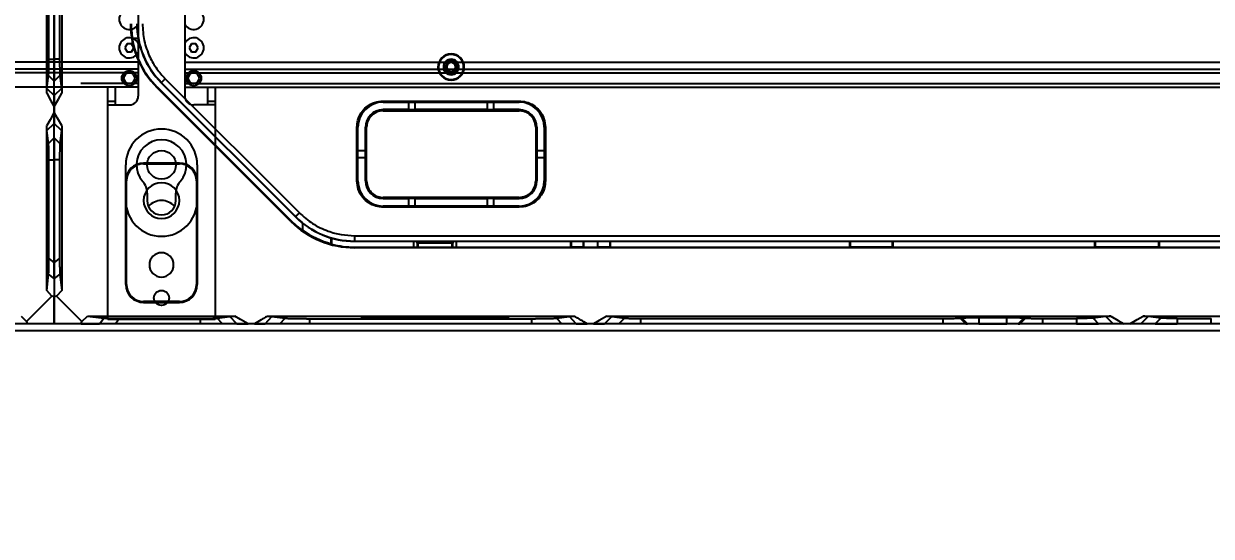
# Model space of a CAD drawing. Header units: millimetres. Extents: x 9226 to 36041, y 16031 to 21779.
# Drawn here: x 32276.7 to 32608.8, y 18032 to 18175.5 of the extents above; entities that cross this region are included whole.
import ezdxf
from ezdxf import colors
from ezdxf.entities.mleader import LeaderData, LeaderLine
from ezdxf.math import Vec2, Vec3

# ---------------------------------------------------------------- set-up
doc = ezdxf.new("R2010")
doc.units = ezdxf.units.MM
doc.layers.add('02___PRT_ALL_AXES', color=7, linetype='Continuous')
doc.styles.add('OSMS', font='verdana.ttf')

# ---------------------------------------------------------------- blocks, each defined once
blk = doc.blocks.new('G$CBB86864E')
at = {"color": 114, "linetype": 'Continuous', "true_color": 0x139b48}
for p, q in [((50.5, 97.5), (50.5, 62.5)), ((63.5, 97.5), (63.5, 62.5)), ((47.35, 77.12), (46.71, 76)), ((48.64, 77.12), (47.35, 77.12)), ((49.29, 76), (48.64, 77.12)), ((65.36, 77.12), (64.71, 76)), ((66.64, 77.12), (65.36, 77.12)), ((67.29, 76), (66.64, 77.12)), ((46.71, 76), (47.35, 74.88)), ((47.35, 74.88), (48.64, 74.88)), ((48.64, 74.88), (49.29, 76)), ((64.71, 76), (65.36, 74.88)), ((65.36, 74.88), (66.64, 74.88)), ((66.64, 74.88), (67.29, 76)), ((50.5, 72), (0, 72)), ((50.5, 70), (0.5, 70)), ((63.5, 72), (590.5, 72)), ((63.5, 70), (590.5, 70)), ((50.5, 69), (49.47, 69)), ((63.5, 69), (64.53, 69)), ((50.5, 65), (0.5, 65)), ((42, 0), (42, 65)), ((44, 65), (44, 60)), ((50.5, 66), (49.47, 66)), ((63.5, 66), (64.53, 66)), ((63.5, 65), (590.5, 65)), ((70, 60), (70, 65)), ((72, 65), (72, 0)), ((44, 61), (42, 61)), ((42, 60), (48, 60)), ((72, 60), (66, 60)), ((72, 61), (70, 61)), ((72, 0), (42, 0))]:
    blk.add_line(p, q, dxfattribs=at)
for centre, radius in [((48, 67.5), 2), ((48, 67.5), 1.5), ((66, 67.5), 2), ((66, 67.5), 1.5)]:
    blk.add_circle(centre, radius, dxfattribs=at)
for centre, radius, start, end in [((48, 62.5), 2.5, 270, 0), ((66, 62.5), 2.5, 180, 270), ((57, 28.25), 5, 43.1308, 136.8692)]:
    blk.add_arc(centre, radius, start, end, dxfattribs=at)
at = {"layer": '02___PRT_ALL_AXES', "color": 114, "linetype": 'Continuous', "true_color": 0x139b48}
for p, q in [((46.53, 69), (7.47, 69)), ((67.47, 69), (586.53, 69)), ((46.53, 66), (34.47, 66)), ((67.47, 66), (586.53, 66)), ((47, 33.25), (47, 43.25)), ((67, 43.25), (67, 33.25)), ((53, 35.31), (53, 33.25)), ((61, 33.25), (61, 35.31))]:
    blk.add_line(p, q, dxfattribs=at)
for centre, radius in [((48, 67.5), 2.1), ((66, 67.5), 2.1), ((57, 43.25), 4), ((57, 6), 2.1)]:
    blk.add_circle(centre, radius, dxfattribs=at)
for centre, radius, start, end in [((48, 84), 2.84, 28.0842, 331.9158), ((66, 84), 2.84, 208.0842, 151.9158), ((48, 76), 2.84, 28.0842, 331.9158), ((66, 76), 2.84, 208.0842, 151.9158), ((57, 43.25), 10, 0, 180), ((57, 43.25), 7, 318.5904, 221.4096), ((48, 35.31), 5, 0, 41.4096), ((66, 35.31), 5, 138.5904, 180), ((57, 33.25), 10, 180, 0), ((57, 33.25), 4, 180, 0)]:
    blk.add_arc(centre, radius, start, end, dxfattribs=at)
blk = doc.blocks.new('*U254')
blk.add_blockref('G$CBB86864E', (-306, -341.75))
blk = doc.blocks.new('*U248')
blk.add_blockref('*U254', (2400, 0))
blk = doc.blocks.new('G$C9B8E3940')
at = {"color": 7, "linetype": 'Continuous', "lineweight": 25}
for p, q in [((2.12, 317.64), (2.12, 109.2)), ((597.89, 109.2), (597.89, 317.64)), ((0, 118.74), (0, 242.65)), ((598.5, 118.74), (598.5, 242.5)), ((600, 242.5), (600, 118.74)), ((1.5, 241.44), (1.5, 118.74)), ((23.46, 124.53), (21.8, 124.53)), ((21.87, 124.62), (23.45, 124.62)), ((111, 120.05), (111, 120.23)), ((1.5, 118.74), (0, 118.74)), ((111, 118.55), (111, 118.72)), ((111, 117.8), (111, 118.07)), ((598.5, 118.74), (600, 118.74)), ((1.6, 114.15), (0, 112.6)), ((1.6, 114.15), (2.06, 110.57)), ((31.06, 113.23), (68.56, 75.73)), ((111, 115.3), (111, 115.02)), ((111, 114.55), (111, 114.37)), ((111, 113.05), (111, 112.86)), ((597.94, 110.57), (598.4, 114.15)), ((598.4, 114.15), (600, 112.6)), ((0, 108.56), (0, 112.6)), ((2.06, 110.57), (0, 108.56)), ((28.79, 110.96), (28.68, 110.85)), ((66.18, 73.35), (28.68, 110.85)), ((28.79, 110.96), (66.29, 73.46)), ((29.95, 112.12), (30, 112.17)), ((29.95, 112.12), (67.45, 74.62)), ((30, 112.17), (67.5, 74.67)), ((597.94, 110.57), (600, 108.56)), ((600, 108.56), (600, 112.6)), ((92, 107.03), (130, 107.03)), ((92, 107.03), (92, 106.73)), ((92, 106.73), (130, 106.73)), ((92, 106.73), (92, 106.72)), ((92, 106.72), (99.09, 106.72)), ((99.09, 106.72), (100.91, 106.72)), ((99.09, 106.72), (99.09, 104.62)), ((100.91, 106.72), (121.09, 106.72)), ((100.91, 104.62), (100.91, 106.72)), ((121.09, 106.72), (122.91, 106.72)), ((121.09, 106.72), (121.09, 104.62)), ((122.91, 106.72), (130, 106.72)), ((122.91, 104.62), (122.91, 106.72)), ((130, 107.03), (130, 106.73)), ((130, 106.72), (130, 106.73)), ((0, 103.88), (0, 105.46)), ((92, 104.61), (92, 104.62)), ((99.09, 104.62), (92, 104.62)), ((92, 104.31), (92, 104.61)), ((92, 104.61), (130, 104.61)), ((92, 104.31), (130, 104.31)), ((99.09, 104.62), (100.91, 104.62)), ((121.09, 104.62), (100.91, 104.62)), ((121.09, 104.62), (122.91, 104.62)), ((130, 104.62), (122.91, 104.62)), ((130, 104.62), (130, 104.61)), ((130, 104.61), (130, 104.31)), ((600, 105.46), (600, 103.88)), ((2.06, 98.77), (0, 100.78)), ((0, 96.74), (0, 100.78)), ((2.12, 100.14), (2.12, 53.97)), ((84.64, 84.67), (84.64, 99.67)), ((84.64, 99.67), (84.94, 99.67)), ((84.94, 84.67), (84.94, 99.67)), ((84.95, 99.67), (84.94, 99.67)), ((84.95, 93.08), (84.95, 99.67)), ((87.05, 99.67), (87.05, 93.08)), ((87.05, 99.67), (87.06, 99.67)), ((87.06, 99.67), (87.36, 99.67)), ((87.06, 84.67), (87.06, 99.67)), ((87.36, 84.67), (87.36, 99.67)), ((134.64, 99.67), (134.94, 99.67)), ((134.64, 99.67), (134.64, 84.67)), ((134.94, 99.67), (134.94, 84.67)), ((134.94, 99.67), (134.95, 99.67)), ((134.95, 93.08), (134.95, 99.67)), ((137.06, 99.67), (137.05, 99.67)), ((137.05, 99.67), (137.05, 93.08)), ((137.36, 99.67), (137.06, 99.67)), ((137.06, 99.67), (137.06, 84.67)), ((137.36, 99.67), (137.36, 84.67)), ((597.89, 53.97), (597.89, 100.14)), ((597.94, 98.77), (600, 100.78)), ((600, 96.74), (600, 100.78)), ((1.6, 95.19), (0, 96.74)), ((2.06, 98.77), (1.6, 95.19)), ((598.4, 95.19), (597.94, 98.77)), ((598.4, 95.19), (600, 96.74)), ((84.95, 91.26), (84.95, 93.08)), ((87.05, 93.08), (84.95, 93.08)), ((87.05, 91.26), (87.05, 93.08)), ((134.95, 93.08), (134.95, 91.26)), ((137.05, 93.08), (134.95, 93.08)), ((137.05, 93.08), (137.05, 91.26)), ((1.5, 90.61), (0, 90.61)), ((0, 61.77), (0, 90.61)), ((1.5, 90.61), (1.5, 62.93)), ((35, 89.67), (25, 89.67)), ((25, 89.63), (25, 89.67)), ((35, 89.63), (35, 89.67)), ((84.95, 84.67), (84.95, 91.26)), ((84.95, 91.26), (87.05, 91.26)), ((87.05, 91.26), (87.05, 84.67)), ((134.95, 84.67), (134.95, 91.26)), ((134.95, 91.26), (137.05, 91.26)), ((137.05, 91.26), (137.05, 84.67)), ((598.5, 62.93), (598.5, 90.61)), ((598.5, 90.61), (600, 90.61)), ((600, 90.61), (600, 61.77)), ((25, 89.63), (35, 89.63)), ((25, 89.45), (25, 89.63)), ((25, 89.45), (35, 89.45)), ((35, 89.45), (35, 89.63)), ((20, 84.67), (20, 55.67)), ((20.04, 84.67), (20, 84.67)), ((20.04, 55.67), (20.04, 84.67)), ((20.04, 84.67), (20.22, 84.67)), ((20.22, 55.67), (20.22, 84.67)), ((39.78, 84.67), (39.96, 84.67)), ((39.78, 84.67), (39.78, 55.67)), ((39.96, 84.67), (39.96, 55.67)), ((39.96, 84.67), (40, 84.67)), ((40, 55.67), (40, 84.67)), ((84.64, 84.67), (84.94, 84.67)), ((84.94, 84.67), (84.95, 84.67)), ((87.06, 84.67), (87.05, 84.67)), ((87.36, 84.67), (87.06, 84.67)), ((134.94, 84.67), (134.64, 84.67)), ((134.95, 84.67), (134.94, 84.67)), ((137.05, 84.67), (137.06, 84.67)), ((137.06, 84.67), (137.36, 84.67)), ((130, 80.03), (92, 80.03)), ((92, 79.73), (92, 80.03)), ((130, 79.73), (92, 79.73)), ((92, 79.72), (92, 79.73)), ((92, 79.72), (99.09, 79.72)), ((100.91, 79.72), (99.09, 79.72)), ((99.09, 79.72), (99.09, 77.62)), ((100.91, 79.72), (121.09, 79.72)), ((100.91, 77.62), (100.91, 79.72)), ((122.91, 79.72), (121.09, 79.72)), ((121.09, 79.72), (121.09, 77.62)), ((122.91, 79.72), (130, 79.72)), ((122.91, 77.62), (122.91, 79.72)), ((130, 80.03), (130, 79.73)), ((130, 79.73), (130, 79.72)), ((92, 77.62), (92, 77.61)), ((99.09, 77.62), (92, 77.62)), ((130, 77.61), (92, 77.61)), ((92, 77.31), (92, 77.61)), ((130, 77.31), (92, 77.31)), ((100.91, 77.62), (99.09, 77.62)), ((121.09, 77.62), (100.91, 77.62)), ((122.91, 77.62), (121.09, 77.62)), ((130, 77.62), (122.91, 77.62)), ((130, 77.61), (130, 77.62)), ((130, 77.31), (130, 77.61)), ((66.29, 73.46), (66.18, 73.35)), ((67.5, 74.67), (67.45, 74.62)), ((69.48, 70.76), (69.48, 72.81)), ((69.57, 70.8), (69.57, 72.74)), ((77.43, 67.09), (77.43, 68.7)), ((77.52, 68.68), (77.52, 66.97)), ((84, 69.34), (84, 67.84)), ((84, 69.34), (516, 69.34)), ((84, 67.84), (516, 67.84)), ((84, 67.84), (84, 67.76)), ((84, 67.76), (101.5, 67.76)), ((100.55, 66.12), (100.55, 67.76)), ((101.51, 67.77), (101.5, 67.76)), ((101.5, 67.76), (101.5, 66.1)), ((101.7, 67.28), (101.5, 67.28)), ((111.3, 67.28), (101.7, 67.28)), ((101.72, 67.78), (111.28, 67.78)), ((111.5, 67.28), (111.3, 67.28)), ((111.5, 67.76), (111.49, 67.77)), ((111.5, 67.76), (488.5, 67.76)), ((111.5, 66.1), (111.5, 67.76)), ((112.45, 67.76), (112.45, 66.12)), ((144.48, 66.12), (144.48, 67.76)), ((144.57, 67.76), (144.57, 66.21)), ((147.93, 67.76), (147.93, 66.21)), ((148.02, 67.76), (148.02, 66.12)), ((151.98, 66.12), (151.98, 67.76)), ((152.07, 66.21), (152.07, 67.76)), ((155.43, 66.21), (155.43, 67.76)), ((155.52, 67.76), (155.52, 66.12)), ((222.48, 66.12), (222.48, 67.76)), ((222.57, 67.76), (222.57, 66.21)), ((234.43, 66.21), (234.43, 67.76)), ((234.52, 67.76), (234.52, 66.12)), ((290.98, 66.12), (290.98, 67.76)), ((291.07, 67.76), (291.07, 66.21)), ((308.93, 66.21), (308.93, 67.76)), ((309.02, 67.76), (309.02, 66.12)), ((84, 66.12), (84, 65.97)), ((84, 66.12), (100.55, 66.12)), ((516, 65.97), (84, 65.97)), ((100.55, 66.12), (100.56, 66.1)), ((100.56, 66.1), (112.44, 66.1)), ((112.44, 66.1), (112.45, 66.12)), ((112.45, 66.12), (144.48, 66.12)), ((144.57, 66.21), (144.48, 66.12)), ((144.57, 66.21), (147.93, 66.21)), ((148.02, 66.12), (147.93, 66.21)), ((148.02, 66.12), (151.98, 66.12)), ((151.98, 66.12), (152.07, 66.21)), ((152.07, 66.21), (155.43, 66.21)), ((155.52, 66.12), (155.43, 66.21)), ((155.52, 66.12), (222.48, 66.12)), ((222.57, 66.21), (222.48, 66.12)), ((222.57, 66.21), (234.43, 66.21)), ((234.52, 66.12), (234.43, 66.21)), ((234.52, 66.12), (290.98, 66.12)), ((291.07, 66.21), (290.98, 66.12)), ((291.07, 66.21), (308.93, 66.21)), ((309.02, 66.12), (308.93, 66.21)), ((309.02, 66.12), (365.48, 66.12)), ((0, 61.77), (1.5, 62.93)), ((598.5, 62.93), (600, 61.77)), ((1.59, 58.55), (0, 57.32)), ((0, 57.32), (0, 52.21)), ((1.59, 58.55), (2.12, 53.97)), ((597.89, 53.97), (598.41, 58.55)), ((600, 57.32), (598.41, 58.55)), ((600, 57.32), (600, 52.21)), ((2.12, 53.97), (0.63, 52.43)), ((20.04, 55.67), (20, 55.67)), ((20.04, 55.67), (20.22, 55.67)), ((39.78, 55.67), (39.96, 55.67)), ((39.96, 55.67), (40, 55.67)), ((599.37, 52.43), (597.89, 53.97)), ((0.63, 52.43), (0, 52.21)), ((0, 44.67), (0, 52.21)), ((0.63, 52.43), (7.76, 45.3)), ((35, 50.89), (25, 50.89)), ((25, 50.71), (25, 50.89)), ((35, 50.71), (25, 50.71)), ((25, 50.71), (25, 50.67)), ((25, 50.67), (35, 50.67)), ((35, 50.71), (35, 50.89)), ((35, 50.71), (35, 50.67)), ((592.24, 45.3), (599.37, 52.43)), ((600, 52.21), (599.37, 52.43)), ((600, 52.21), (600, 44.67)), ((7.76, 45.3), (9.3, 46.79)), ((9.3, 46.79), (50.47, 46.79)), ((9.3, 46.79), (13.88, 46.26)), ((45.52, 46.27), (49.1, 46.73)), ((51.11, 44.67), (49.1, 46.73)), ((59, 44.67), (60.9, 46.73)), ((59.53, 46.79), (145.47, 46.79)), ((60.9, 46.73), (64.55, 46.26)), ((88.5, 46.54), (124.5, 46.54)), ((140.45, 46.26), (144.1, 46.73)), ((146.01, 44.67), (144.1, 46.73)), ((153.89, 44.67), (155.9, 46.73)), ((154.53, 46.79), (295.47, 46.79)), ((155.9, 46.73), (159.48, 46.27)), ((294.1, 46.73), (290.52, 46.27)), ((294.1, 46.73), (296.11, 44.67)), ((305.9, 46.73), (303.89, 44.67)), ((304.53, 46.79), (445.47, 46.79)), ((309.48, 46.27), (305.9, 46.73)), ((590.71, 46.79), (592.24, 45.3)), ((7.54, 44.67), (0, 44.67)), ((7.54, 44.67), (7.76, 45.3)), ((7.54, 44.67), (12.65, 44.67)), ((12.65, 44.67), (13.88, 46.26)), ((18.26, 46.17), (17.1, 44.67)), ((40.93, 44.67), (17.1, 44.67)), ((18.26, 46.17), (40.93, 46.17)), ((40.93, 44.67), (40.93, 46.17)), ((47.07, 44.67), (45.52, 46.27)), ((51.11, 44.67), (47.07, 44.67)), ((55.98, 44.67), (54.21, 44.67)), ((63.08, 44.67), (59, 44.67)), ((63.08, 44.67), (64.55, 46.26)), ((71.41, 46.11), (133.59, 46.11)), ((71.41, 46.11), (71.41, 44.67)), ((133.59, 44.67), (71.41, 44.67)), ((86.01, 46.18), (86.01, 46.47)), ((124.5, 46.12), (88.5, 46.12)), ((126.99, 46.47), (126.99, 46.18)), ((133.59, 44.67), (133.59, 46.11)), ((140.45, 46.26), (141.92, 44.67)), ((146.01, 44.67), (141.92, 44.67)), ((150.79, 44.67), (149.02, 44.67)), ((157.93, 44.67), (153.89, 44.67)), ((157.93, 44.67), (159.48, 46.27)), ((164.07, 46.17), (248.58, 46.17)), ((164.07, 44.67), (164.07, 46.17)), ((248.58, 44.67), (164.07, 44.67)), ((248.58, 44.67), (248.58, 46.17)), ((253.37, 46.28), (253.77, 46.33)), ((253.37, 46.28), (254.94, 44.67)), ((255.4, 44.67), (253.77, 46.33)), ((254.94, 44.67), (255.4, 44.67)), ((258.57, 46.44), (266.43, 46.44)), ((258.57, 46.44), (258.57, 44.67)), ((258.57, 44.67), (266.43, 44.67)), ((266.43, 44.67), (266.43, 46.44)), ((271.23, 46.33), (269.6, 44.67)), ((269.6, 44.67), (270.06, 44.67)), ((270.06, 44.67), (271.63, 46.28)), ((271.23, 46.33), (271.63, 46.28)), ((276.42, 46.17), (285.93, 46.17)), ((276.42, 46.17), (276.42, 44.67)), ((285.93, 44.67), (276.42, 44.67)), ((285.93, 46.17), (285.93, 44.67)), ((290.52, 46.27), (292.07, 44.67)), ((296.11, 44.67), (292.07, 44.67)), ((300.79, 44.67), (299.21, 44.67)), ((307.93, 44.67), (303.89, 44.67)), ((309.48, 46.27), (307.93, 44.67)), ((314.07, 46.17), (323.58, 46.17)), ((314.07, 46.17), (314.07, 44.67)), ((323.58, 44.67), (314.07, 44.67)), ((323.58, 44.67), (323.58, 46.17)), ((592.46, 44.67), (587.35, 44.67)), ((592.24, 45.3), (592.46, 44.67)), ((600, 44.67), (592.46, 44.67))]:
    blk.add_line(p, q, dxfattribs=at)
at = {"color": 8, "linetype": 'Continuous', "lineweight": 25}
for p, q in [((101.5, 67.28), (101.5, 66.1)), ((101.7, 67.28), (101.7, 66.1)), ((111.3, 66.1), (111.3, 67.28)), ((111.5, 66.1), (111.5, 67.28)), ((88.5, 46.54), (88.5, 46.12)), ((124.5, 46.12), (124.5, 46.54))]:
    blk.add_line(p, q, dxfattribs=at)
at = {"color": 7, "linetype": 'Continuous', "lineweight": 25, "flags": 128}
for points in [[(21.87, 124.62), (21.83, 124.57), (21.8, 124.53)], [(30, 112.17), (30.03, 112.19), (30.09, 112.26), (30.19, 112.36), (30.32, 112.49), (30.48, 112.65), (30.66, 112.83), (30.86, 113.03), (31.06, 113.23)], [(0, 105.46), (1.19, 107.55), (2.12, 109.2)], [(597.89, 109.2), (599.07, 107.11), (600, 105.46)], [(2.12, 100.14), (0.93, 102.24), (0, 103.88)], [(600, 103.88), (598.82, 101.79), (597.89, 100.14)], [(68.56, 75.73), (68.36, 75.53), (68.16, 75.33), (67.98, 75.15), (67.82, 74.99), (67.69, 74.86), (67.59, 74.76), (67.52, 74.7), (67.5, 74.67)], [(69.57, 70.8), (69.52, 70.77), (69.48, 70.76)], [(54.21, 44.67), (52.12, 45.86), (50.47, 46.79)], [(154.53, 46.79), (152.43, 45.6), (150.79, 44.67)], [(295.47, 46.79), (297.57, 45.6), (299.21, 44.67)], [(300.79, 44.67), (302.88, 45.86), (304.53, 46.79)]]:
    blk.add_lwpolyline(points, dxfattribs=at)
at = {"color": 8, "linetype": 'Continuous', "lineweight": 25, "flags": 128}
for points in [[(86.34, 46.5), (86.23, 46.39), (86.01, 46.18)], [(126.99, 46.18), (126.72, 46.45), (126.66, 46.5)]]:
    blk.add_lwpolyline(points, dxfattribs=at)
at = {"color": 7, "linetype": 'Continuous', "lineweight": 25}
for centre, radius, start, end in [((46.5, 128.67), 25.2, 180, 225), ((46.5, 128.67), 24.96, 180, 189.3433), ((46.5, 128.67), 23.41, 180, 225), ((46.5, 128.67), 23.33, 180, 225), ((46.5, 128.67), 25.05, 189.5128, 225), ((111, 116.55), 3.68, 90, 270), ((111, 116.55), 3.5, 90, 270), ((111, 116.55), 3.68, 270, 90), ((111, 116.55), 3.5, 270, 90), ((111, 116.55), 2.17, 90, 270), ((111, 116.55), 2, 90, 270), ((111, 116.55), 1.53, 90, 270), ((111, 116.55), 1.25, 90, 180), ((111, 116.55), 1.25, 180, 270), ((111, 116.55), 2.17, 270, 90), ((111, 116.55), 2, 270, 90), ((111, 116.55), 1.53, 270, 90), ((111, 116.55), 1.25, 0, 90), ((111, 116.55), 1.25, 270, 0), ((92, 99.67), 7.06, 90, 180), ((92, 99.67), 7.05, 90, 180), ((130, 99.67), 7.06, 0, 90), ((130, 99.67), 7.05, 0, 90), ((92, 99.67), 4.95, 90, 180), ((92, 99.67), 4.94, 90, 180), ((130, 99.67), 4.95, 0, 90), ((130, 99.67), 4.94, 0, 90), ((25, 84.67), 5, 90, 180), ((35, 84.67), 5, 0, 90), ((25, 84.67), 4.96, 90, 180), ((25, 84.67), 4.78, 90, 180), ((35, 84.67), 4.96, 0, 90), ((35, 84.67), 4.78, 0, 90), ((30, 79.17), 5, 0, 180), ((92, 84.67), 7.06, 180, 270), ((92, 84.67), 7.05, 180, 270), ((92, 84.67), 4.95, 180, 270), ((92, 84.67), 4.94, 180, 270), ((130, 84.67), 4.94, 270, 0), ((130, 84.67), 7.06, 270, 0), ((130, 84.67), 4.95, 270, 0), ((130, 84.67), 7.05, 270, 0), ((30, 79.17), 5, 180, 0), ((84, 91.17), 25.2, 225, 270), ((84, 91.17), 25.05, 225, 234.5878), ((84, 91.17), 23.41, 225, 270), ((84, 91.17), 23.33, 225, 270), ((84, 91.17), 24.96, 234.6912, 254.7467), ((84, 91.17), 25.05, 255.008, 270), ((30, 61.17), 3.4, 0, 180), ((30, 61.17), 3.4, 180, 0), ((25, 55.67), 5, 180, 270), ((25, 55.67), 4.96, 180, 270), ((25, 55.67), 4.78, 180, 270), ((35, 55.67), 4.78, 270, 0), ((35, 55.67), 4.96, 270, 0), ((35, 55.67), 5, 270, 0)]:
    blk.add_arc(centre, radius, start, end, dxfattribs=at)
for points, knots in [([(24.67, 128.67), (24.77, 127.08), (24.97, 123.87), (26.49, 119.62), (28.53, 116.02), (30.22, 114.15), (31.06, 113.23)], [0, 0, 0, 0, 0.277835, 0.56046, 0.782102, 1, 1, 1, 1]), ([(0, 112.6), (0, 112.62), (0, 112.65), (0, 112.72), (0, 112.79), (0, 112.87), (0, 112.96), (0, 113.06), (0, 113.17), (0, 113.28), (0, 113.55), (0, 114.02), (0, 114.79), (0, 115.68), (0, 116.45), (0, 117.06), (0, 117.47), (0, 117.89), (0, 118.31), (0, 118.59), (0, 118.74)], [0, 0, 0, 0, 0.027944, 0.05576, 0.083487, 0.111164, 0.138829, 0.166524, 0.194286, 0.222154, 0.250168, 0.375048, 0.500025, 0.624821, 0.749815, 0.800056, 0.849966, 0.899774, 0.94971, 1, 1, 1, 1]), ([(1.5, 118.74), (1.5, 118.67), (1.5, 118.54), (1.5, 118.34), (1.5, 118.14), (1.5, 117.94), (1.5, 117.74), (1.5, 117.55), (1.51, 117.36), (1.51, 116.97), (1.52, 116.42), (1.53, 115.76), (1.54, 115.19), (1.56, 114.79), (1.57, 114.54), (1.58, 114.37), (1.59, 114.24), (1.6, 114.18), (1.6, 114.15)], [0, 0, 0, 0, 0.031364, 0.062594, 0.093748, 0.124885, 0.156063, 0.187341, 0.218775, 0.250423, 0.37549, 0.5002, 0.624668, 0.749756, 0.812662, 0.875029, 0.93732, 1, 1, 1, 1]), ([(598.4, 114.15), (598.4, 114.17), (598.41, 114.2), (598.41, 114.25), (598.42, 114.31), (598.42, 114.38), (598.43, 114.46), (598.43, 114.54), (598.44, 114.63), (598.45, 114.83), (598.46, 115.19), (598.47, 115.76), (598.49, 116.43), (598.49, 117.04), (598.5, 117.55), (598.5, 117.94), (598.5, 118.34), (598.5, 118.6), (598.5, 118.74)], [0, 0, 0, 0, 0.031369, 0.062604, 0.093761, 0.124899, 0.156076, 0.187351, 0.218781, 0.250423, 0.37549, 0.500202, 0.624684, 0.74977, 0.812676, 0.87504, 0.937326, 1, 1, 1, 1]), ([(600, 118.74), (600, 118.66), (600, 118.5), (600, 118.26), (600, 118.03), (600, 117.8), (600, 117.57), (600, 117.34), (600, 117.11), (600, 116.88), (600, 116.4), (600, 115.68), (600, 114.79), (600, 114.02), (600, 113.51), (600, 113.19), (600, 113), (600, 112.84), (600, 112.7), (600, 112.63), (600, 112.6)], [0, 0, 0, 0, 0.027956, 0.055781, 0.083514, 0.111194, 0.138859, 0.166549, 0.194304, 0.222161, 0.250161, 0.375032, 0.500008, 0.624842, 0.749841, 0.800085, 0.849995, 0.899798, 0.949723, 1, 1, 1, 1]), ([(2.06, 110.57), (2.06, 110.56), (2.07, 110.53), (2.07, 110.48), (2.07, 110.42), (2.08, 110.35), (2.08, 110.27), (2.09, 110.18), (2.09, 110.06), (2.1, 109.9), (2.11, 109.69), (2.11, 109.46), (2.11, 109.29), (2.12, 109.2)], [0, 0, 0, 0, 0.070627, 0.141117, 0.211685, 0.28254, 0.353893, 0.425947, 0.498903, 0.626368, 0.751621, 0.875781, 1, 1, 1, 1]), ([(597.89, 109.2), (597.89, 109.25), (597.89, 109.35), (597.89, 109.49), (597.89, 109.62), (597.9, 109.75), (597.9, 109.86), (597.91, 109.98), (597.91, 110.11), (597.92, 110.25), (597.92, 110.39), (597.93, 110.5), (597.94, 110.55), (597.94, 110.57)], [0, 0, 0, 0, 0.070759, 0.141336, 0.211942, 0.282789, 0.354086, 0.426038, 0.498844, 0.626087, 0.751275, 0.87553, 1, 1, 1, 1]), ([(0, 108.56), (0, 108.53), (0.01, 108.45), (0.01, 108.29), (0.01, 108.23), (0.01, 108.09), (0.01, 108.01), (0.01, 107.63), (0.01, 106.74), (0, 105.95), (0, 105.46)], [0, 0, 0, 0, 0.125, 0.125, 0.1875, 0.1875, 0.25, 0.25, 0.5, 1, 1, 1, 1]), ([(84.64, 99.67), (84.69, 100.35), (84.81, 101.77), (85.75, 103.77), (87.33, 105.54), (89.51, 106.79), (91.19, 106.96), (92, 107.03)], [0, 0, 0, 0, 0.177563, 0.367139, 0.563361, 0.789752, 1, 1, 1, 1]), ([(130, 107.03), (130.68, 106.98), (132.1, 106.86), (134.1, 105.92), (135.87, 104.34), (137.12, 102.16), (137.29, 100.48), (137.36, 99.67)], [0, 0, 0, 0, 0.177562, 0.367139, 0.563361, 0.789752, 1, 1, 1, 1]), ([(600, 105.46), (600, 105.79), (600, 106.4), (600, 107.18), (600, 107.8), (600, 108.17), (600, 108.34), (599.99, 108.41), (599.99, 108.46), (600, 108.5), (600, 108.53), (600, 108.55), (600, 108.56)], [0, 0, 0, 0, 0.289629, 0.546849, 0.69149, 0.839411, 0.868678, 0.897795, 0.916239, 0.948597, 0.965761, 1, 1, 1, 1]), ([(0, 103.88), (0, 103.56), (0, 102.94), (0, 102.16), (0, 101.54), (0, 101.17), (0, 101), (0.01, 100.93), (0.01, 100.88), (0, 100.85), (0, 100.81), (0, 100.79), (0, 100.78)], [0, 0, 0, 0, 0.289629, 0.546849, 0.69149, 0.839411, 0.868678, 0.897795, 0.916239, 0.948597, 0.965761, 1, 1, 1, 1]), ([(92, 104.31), (91.34, 104.23), (89.98, 104.06), (88.42, 102.8), (87.52, 101.25), (87.41, 100.18), (87.36, 99.67)], [0, 0, 0, 0, 0.2706526, 0.5622226, 0.7885806, 1, 1, 1, 1]), ([(134.64, 99.67), (134.56, 100.33), (134.39, 101.7), (133.13, 103.25), (131.57, 104.15), (130.51, 104.26), (130, 104.31)], [0, 0, 0, 0, 0.270654, 0.562223, 0.788581, 1, 1, 1, 1]), ([(600, 100.78), (600, 100.82), (599.99, 100.89), (599.99, 101.05), (599.99, 101.12), (599.99, 101.25), (599.99, 101.33), (599.99, 101.71), (599.99, 102.6), (600, 103.39), (600, 103.88)], [0, 0, 0, 0, 0.125, 0.125, 0.1875, 0.1875, 0.25, 0.25, 0.5, 1, 1, 1, 1]), ([(2.12, 100.14), (2.12, 100.09), (2.11, 99.99), (2.11, 99.86), (2.11, 99.72), (2.1, 99.6), (2.1, 99.48), (2.1, 99.36), (2.09, 99.23), (2.08, 99.09), (2.08, 98.95), (2.07, 98.84), (2.06, 98.79), (2.06, 98.77)], [0, 0, 0, 0, 0.070759, 0.141336, 0.211942, 0.282789, 0.354086, 0.426038, 0.498844, 0.626087, 0.751275, 0.87553, 1, 1, 1, 1]), ([(597.94, 98.77), (597.94, 98.78), (597.94, 98.81), (597.93, 98.86), (597.93, 98.92), (597.92, 98.99), (597.92, 99.07), (597.91, 99.16), (597.91, 99.28), (597.9, 99.44), (597.9, 99.65), (597.89, 99.89), (597.89, 100.06), (597.89, 100.14)], [0, 0, 0, 0, 0.070627, 0.141117, 0.211685, 0.28254, 0.353893, 0.425947, 0.498903, 0.626368, 0.751621, 0.875781, 1, 1, 1, 1]), ([(0, 90.61), (0, 90.68), (0, 90.84), (0, 91.08), (0, 91.31), (0, 91.54), (0, 91.77), (0, 92), (0, 92.23), (0, 92.46), (0, 92.94), (0, 93.66), (0, 94.55), (0, 95.32), (0, 95.83), (0, 96.15), (0, 96.34), (0, 96.5), (0, 96.64), (0, 96.71), (0, 96.74)], [0, 0, 0, 0, 0.027956, 0.055781, 0.083514, 0.111194, 0.138859, 0.166549, 0.194304, 0.222161, 0.250161, 0.375032, 0.500008, 0.624842, 0.749841, 0.800085, 0.849995, 0.899798, 0.949723, 1, 1, 1, 1]), ([(600, 96.74), (600, 96.73), (600, 96.69), (600, 96.62), (600, 96.55), (600, 96.47), (600, 96.38), (600, 96.28), (600, 96.17), (600, 96.06), (600, 95.79), (600, 95.32), (600, 94.55), (600, 93.66), (600, 92.89), (600, 92.28), (600, 91.87), (600, 91.45), (600, 91.03), (600, 90.75), (600, 90.61)], [0, 0, 0, 0, 0.027944, 0.05576, 0.083487, 0.111164, 0.138829, 0.166524, 0.194286, 0.222154, 0.250168, 0.375048, 0.500025, 0.624821, 0.749815, 0.800056, 0.849966, 0.899774, 0.94971, 1, 1, 1, 1]), ([(1.6, 95.19), (1.6, 95.17), (1.59, 95.14), (1.59, 95.09), (1.58, 95.03), (1.58, 94.96), (1.57, 94.89), (1.57, 94.8), (1.56, 94.71), (1.56, 94.51), (1.54, 94.15), (1.53, 93.58), (1.52, 92.92), (1.51, 92.31), (1.5, 91.79), (1.5, 91.4), (1.5, 91.01), (1.5, 90.74), (1.5, 90.61)], [0, 0, 0, 0, 0.031369, 0.062604, 0.093761, 0.124899, 0.156076, 0.187351, 0.218781, 0.250423, 0.37549, 0.500202, 0.624684, 0.74977, 0.812676, 0.87504, 0.937326, 1, 1, 1, 1]), ([(598.5, 90.61), (598.5, 90.67), (598.5, 90.81), (598.5, 91.01), (598.5, 91.2), (598.5, 91.4), (598.5, 91.6), (598.5, 91.79), (598.5, 91.99), (598.49, 92.37), (598.49, 92.92), (598.47, 93.58), (598.46, 94.16), (598.44, 94.55), (598.43, 94.81), (598.42, 94.97), (598.41, 95.1), (598.41, 95.16), (598.4, 95.19)], [0, 0, 0, 0, 0.0313639, 0.062594, 0.0937484, 0.1248854, 0.1560634, 0.1873407, 0.2187748, 0.2504225, 0.3754903, 0.5002003, 0.6246679, 0.7497563, 0.8126623, 0.8750288, 0.9373195, 1, 1, 1, 1]), ([(92, 77.31), (91.32, 77.36), (89.9, 77.48), (87.9, 78.42), (86.14, 80), (84.88, 82.18), (84.72, 83.86), (84.64, 84.67)], [0, 0, 0, 0, 0.177561, 0.367139, 0.563361, 0.789751, 1, 1, 1, 1]), ([(87.36, 84.67), (87.45, 84.01), (87.62, 82.65), (88.87, 81.09), (90.43, 80.19), (91.49, 80.08), (92, 80.03)], [0, 0, 0, 0, 0.270654, 0.562225, 0.78858, 1, 1, 1, 1]), ([(137.36, 84.67), (137.31, 83.99), (137.19, 82.57), (136.25, 80.57), (134.67, 78.81), (132.49, 77.55), (130.81, 77.39), (130, 77.31)], [0, 0, 0, 0, 0.177562, 0.367139, 0.563361, 0.789752, 1, 1, 1, 1]), ([(130, 80.03), (130.66, 80.12), (132.03, 80.29), (133.58, 81.54), (134.48, 83.1), (134.59, 84.16), (134.64, 84.67)], [0, 0, 0, 0, 0.270653, 0.562223, 0.78858, 1, 1, 1, 1]), ([(68.56, 75.73), (69.75, 74.68), (72.16, 72.55), (76.24, 70.63), (80.24, 69.52), (82.75, 69.4), (84, 69.34)], [0, 0, 0, 0, 0.277834, 0.56046, 0.782101, 1, 1, 1, 1]), ([(101.5, 67.28), (101.5, 67.38), (101.5, 67.57), (101.51, 67.71), (101.51, 67.77)], [0, 0, 0, 0, 0.559457, 1, 1, 1, 1]), ([(101.51, 67.77), (101.51, 67.77), (101.52, 67.77), (101.59, 67.78), (101.67, 67.78), (101.72, 67.78)], [0, 0, 0, 0, 0.229598, 0.499815, 1, 1, 1, 1]), ([(101.7, 67.28), (101.7, 67.35), (101.71, 67.48), (101.71, 67.64), (101.72, 67.75), (101.72, 67.77), (101.72, 67.78)], [0, 0, 0, 0, 0.24999, 0.5, 0.749999, 1, 1, 1, 1]), ([(111.28, 67.78), (111.33, 67.78), (111.41, 67.78), (111.48, 67.77), (111.49, 67.77), (111.49, 67.77)], [0, 0, 0, 0, 0.500134, 0.768274, 1, 1, 1, 1]), ([(111.28, 67.78), (111.28, 67.77), (111.29, 67.75), (111.29, 67.64), (111.29, 67.48), (111.3, 67.35), (111.3, 67.28)], [0, 0, 0, 0, 0.2500006, 0.5, 0.7500098, 1, 1, 1, 1]), ([(111.49, 67.77), (111.5, 67.69), (111.5, 67.54), (111.5, 67.36), (111.5, 67.28)], [0, 0, 0, 0, 0.559503, 1, 1, 1, 1]), ([(0, 57.32), (0, 57.51), (0, 57.89), (0, 59.06), (0, 60.41), (0, 61.31), (0, 61.77)], [0, 0, 0, 0, 0.285212, 0.55758, 0.774011, 1, 1, 1, 1]), ([(1.5, 62.93), (1.5, 62.4), (1.5, 61.88), (1.51, 60.92), (1.52, 60.48), (1.53, 59.71), (1.54, 59.38), (1.57, 58.87), (1.58, 58.68), (1.59, 58.55)], [0, 0, 0, 0, 0.25, 0.25, 0.5, 0.5, 0.75, 0.75, 1, 1, 1, 1]), ([(598.41, 58.55), (598.42, 58.68), (598.43, 58.87), (598.46, 59.38), (598.47, 59.71), (598.48, 60.48), (598.49, 60.92), (598.5, 61.88), (598.5, 62.4), (598.5, 62.93)], [0, 0, 0, 0, 0.25, 0.25, 0.5, 0.5, 0.75, 0.75, 1, 1, 1, 1]), ([(600, 61.77), (600, 61.19), (600, 60.05), (600, 58.66), (600, 57.74), (600, 57.46), (600, 57.32)], [0, 0, 0, 0, 0.285212, 0.557578, 0.774011, 1, 1, 1, 1]), ([(49.1, 46.73), (49.11, 46.73), (49.14, 46.74), (49.19, 46.74), (49.25, 46.74), (49.32, 46.75), (49.4, 46.75), (49.49, 46.76), (49.61, 46.76), (49.77, 46.77), (49.98, 46.78), (50.22, 46.78), (50.39, 46.78), (50.47, 46.79)], [0, 0, 0, 0, 0.070627, 0.141117, 0.211685, 0.28254, 0.353893, 0.425947, 0.498903, 0.626368, 0.751621, 0.875781, 1, 1, 1, 1]), ([(59.53, 46.79), (59.38, 46.7), (58.83, 46.37), (57.65, 45.67), (56.62, 45.05), (55.98, 44.67)], [0, 0, 0, 0, 0.128382, 0.461964, 1, 1, 1, 1]), ([(59.53, 46.79), (59.58, 46.79), (59.69, 46.78), (59.85, 46.78), (60, 46.78), (60.13, 46.77), (60.26, 46.77), (60.37, 46.76), (60.48, 46.76), (60.58, 46.76), (60.66, 46.75), (60.74, 46.75), (60.8, 46.74), (60.86, 46.74), (60.89, 46.73), (60.9, 46.73)], [0, 0, 0, 0, 0.081304, 0.160977, 0.239243, 0.316339, 0.392509, 0.46801, 0.543104, 0.618057, 0.693139, 0.768615, 0.844748, 0.921794, 1, 1, 1, 1]), ([(86.01, 46.47), (86.01, 46.47), (86.02, 46.48), (86.03, 46.48), (86.06, 46.48), (86.1, 46.49), (86.15, 46.49), (86.24, 46.5), (86.42, 46.51), (86.73, 46.52), (87.11, 46.53), (87.47, 46.53), (87.78, 46.53), (88.02, 46.54), (88.26, 46.54), (88.42, 46.54), (88.5, 46.54)], [0, 0, 0, 0, 0.041423, 0.082722, 0.124081, 0.165683, 0.207707, 0.250328, 0.376041, 0.500051, 0.623745, 0.749502, 0.813022, 0.875536, 0.937655, 1, 1, 1, 1]), ([(124.5, 46.54), (124.55, 46.54), (124.66, 46.54), (124.82, 46.54), (124.98, 46.54), (125.14, 46.54), (125.3, 46.53), (125.55, 46.53), (125.89, 46.53), (126.27, 46.52), (126.58, 46.51), (126.77, 46.5), (126.88, 46.49), (126.94, 46.48), (126.98, 46.48), (126.99, 46.47), (126.99, 46.47)], [0, 0, 0, 0, 0.041409, 0.0826942, 0.1240396, 0.1656284, 0.2076407, 0.2502512, 0.3759397, 0.4999417, 0.6236438, 0.7494252, 0.8129616, 0.8754948, 0.9376339, 1, 1, 1, 1]), ([(144.1, 46.73), (144.11, 46.73), (144.14, 46.74), (144.19, 46.74), (144.25, 46.74), (144.32, 46.75), (144.4, 46.75), (144.49, 46.76), (144.61, 46.76), (144.77, 46.77), (144.98, 46.78), (145.21, 46.78), (145.39, 46.78), (145.47, 46.79)], [0, 0, 0, 0, 0.070683, 0.141114, 0.211506, 0.282074, 0.353029, 0.424581, 0.496934, 0.622304, 0.747252, 0.872812, 1, 1, 1, 1]), ([(149.02, 44.67), (148.43, 45.02), (147.84, 45.38), (146.95, 45.9), (146.65, 46.08), (146.21, 46.35), (146.06, 46.43), (145.77, 46.61), (145.62, 46.7), (145.47, 46.79)], [0, 0, 0, 0, 0.5, 0.5, 0.75, 0.75, 0.875, 0.875, 1, 1, 1, 1]), ([(154.53, 46.79), (154.58, 46.79), (154.68, 46.78), (154.82, 46.78), (154.95, 46.78), (155.07, 46.77), (155.19, 46.77), (155.31, 46.77), (155.44, 46.76), (155.58, 46.75), (155.72, 46.75), (155.83, 46.74), (155.88, 46.73), (155.9, 46.73)], [0, 0, 0, 0, 0.070759, 0.141336, 0.211942, 0.282789, 0.354086, 0.426038, 0.498844, 0.626087, 0.751275, 0.87553, 1, 1, 1, 1]), ([(17.1, 44.67), (16.56, 44.67), (16.04, 44.67), (15.08, 44.67), (14.63, 44.67), (13.85, 44.67), (13.52, 44.67), (12.98, 44.67), (12.78, 44.67), (12.65, 44.67)], [0, 0, 0, 0, 0.25, 0.25, 0.5, 0.5, 0.75, 0.75, 1, 1, 1, 1]), ([(13.88, 46.26), (14.06, 46.25), (14.41, 46.22), (15.56, 46.19), (16.9, 46.17), (17.8, 46.17), (18.26, 46.17)], [0, 0, 0, 0, 0.288445, 0.560572, 0.775428, 1, 1, 1, 1]), ([(40.93, 46.17), (41, 46.17), (41.14, 46.17), (41.34, 46.17), (41.53, 46.17), (41.73, 46.17), (41.93, 46.17), (42.12, 46.17), (42.32, 46.18), (42.7, 46.18), (43.25, 46.19), (43.91, 46.2), (44.49, 46.21), (44.88, 46.23), (45.14, 46.24), (45.3, 46.25), (45.43, 46.26), (45.49, 46.27), (45.52, 46.27)], [0, 0, 0, 0, 0.0313639, 0.062594, 0.0937484, 0.1248854, 0.1560634, 0.1873407, 0.2187748, 0.2504225, 0.3754903, 0.5002003, 0.6246679, 0.7497563, 0.8126623, 0.8750288, 0.9373195, 1, 1, 1, 1]), ([(47.07, 44.67), (47.06, 44.67), (47.02, 44.67), (46.95, 44.67), (46.88, 44.67), (46.8, 44.67), (46.71, 44.67), (46.61, 44.67), (46.5, 44.67), (46.39, 44.67), (46.12, 44.67), (45.65, 44.67), (44.88, 44.67), (43.99, 44.67), (43.22, 44.67), (42.61, 44.67), (42.2, 44.67), (41.78, 44.67), (41.36, 44.67), (41.08, 44.67), (40.93, 44.67)], [0, 0, 0, 0, 0.027944, 0.05576, 0.083487, 0.111164, 0.138829, 0.166524, 0.194286, 0.222154, 0.250168, 0.375048, 0.500025, 0.624821, 0.749815, 0.800056, 0.849966, 0.899774, 0.94971, 1, 1, 1, 1]), ([(51.11, 44.67), (51.15, 44.68), (51.22, 44.68), (51.38, 44.68), (51.45, 44.68), (51.58, 44.68), (51.66, 44.68), (52.04, 44.68), (52.93, 44.68), (53.72, 44.67), (54.21, 44.67)], [0, 0, 0, 0, 0.125, 0.125, 0.1875, 0.1875, 0.25, 0.25, 0.5, 1, 1, 1, 1]), ([(55.98, 44.67), (56.2, 44.67), (56.62, 44.67), (57.23, 44.67), (57.79, 44.67), (58.23, 44.67), (58.55, 44.67), (58.71, 44.67), (58.83, 44.67), (58.91, 44.67), (58.96, 44.67), (58.98, 44.67), (59, 44.67)], [0, 0, 0, 0, 0.197327, 0.381155, 0.551938, 0.705939, 0.779745, 0.83538, 0.885753, 0.930289, 0.968412, 1, 1, 1, 1]), ([(71.41, 44.67), (71.32, 44.67), (71.12, 44.67), (70.84, 44.67), (70.55, 44.67), (70.27, 44.67), (69.98, 44.67), (69.7, 44.67), (69.42, 44.67), (69.14, 44.67), (68.87, 44.67), (68.23, 44.67), (67.26, 44.67), (66.06, 44.67), (65.01, 44.67), (64.32, 44.67), (63.88, 44.67), (63.63, 44.67), (63.41, 44.67), (63.22, 44.67), (63.13, 44.67), (63.08, 44.67)], [0, 0, 0, 0, 0.025156, 0.050205, 0.075175, 0.100096, 0.124996, 0.149903, 0.174847, 0.199855, 0.224957, 0.250179, 0.375075, 0.500025, 0.624817, 0.749804, 0.800036, 0.849944, 0.899754, 0.949697, 1, 1, 1, 1]), ([(64.55, 46.26), (64.57, 46.26), (64.61, 46.25), (64.68, 46.25), (64.76, 46.24), (64.84, 46.23), (64.94, 46.23), (65.04, 46.22), (65.16, 46.21), (65.28, 46.21), (65.57, 46.19), (66.1, 46.18), (66.96, 46.15), (67.79, 46.14), (68.5, 46.13), (69.06, 46.12), (69.63, 46.12), (70.15, 46.12), (70.62, 46.11), (71.01, 46.11), (71.28, 46.11), (71.41, 46.11)], [0, 0, 0, 0, 0.028041, 0.055925, 0.083694, 0.111386, 0.139043, 0.166706, 0.194414, 0.222209, 0.25013, 0.375181, 0.499971, 0.624889, 0.687445, 0.749918, 0.81235, 0.874949, 0.91673, 0.958368, 1, 1, 1, 1]), ([(88.5, 46.12), (88.45, 46.12), (88.34, 46.12), (88.18, 46.12), (88.02, 46.12), (87.86, 46.12), (87.7, 46.12), (87.45, 46.13), (87.11, 46.13), (86.73, 46.14), (86.42, 46.15), (86.23, 46.16), (86.12, 46.17), (86.06, 46.17), (86.02, 46.18), (86.02, 46.18), (86.01, 46.18)], [0, 0, 0, 0, 0.041409, 0.082694, 0.12404, 0.165628, 0.207641, 0.250251, 0.37594, 0.499942, 0.623644, 0.749425, 0.812962, 0.875495, 0.937634, 1, 1, 1, 1]), ([(126.99, 46.18), (126.99, 46.18), (126.98, 46.18), (126.97, 46.18), (126.94, 46.17), (126.9, 46.17), (126.86, 46.16), (126.76, 46.16), (126.58, 46.15), (126.27, 46.14), (125.89, 46.13), (125.53, 46.12), (125.22, 46.12), (124.98, 46.12), (124.74, 46.12), (124.58, 46.12), (124.5, 46.12)], [0, 0, 0, 0, 0.0414231, 0.0827222, 0.124081, 0.1656826, 0.2077068, 0.2503282, 0.3760409, 0.5000513, 0.6237451, 0.7495024, 0.8130221, 0.8755364, 0.9376552, 1, 1, 1, 1]), ([(133.59, 46.11), (133.67, 46.11), (133.83, 46.11), (134.07, 46.11), (134.31, 46.11), (134.54, 46.11), (134.9, 46.12), (135.37, 46.12), (135.94, 46.12), (136.5, 46.13), (137.21, 46.14), (138.04, 46.15), (138.9, 46.18), (139.47, 46.2), (139.82, 46.21), (140.02, 46.22), (140.2, 46.24), (140.34, 46.25), (140.41, 46.26), (140.45, 46.26)], [0, 0, 0, 0, 0.024971, 0.049933, 0.074916, 0.099951, 0.125065, 0.187608, 0.250098, 0.312516, 0.37513, 0.500051, 0.624786, 0.749897, 0.800039, 0.849884, 0.899668, 0.949628, 1, 1, 1, 1]), ([(141.92, 44.67), (141.9, 44.67), (141.85, 44.67), (141.77, 44.67), (141.69, 44.67), (141.59, 44.67), (141.48, 44.67), (141.37, 44.67), (141.25, 44.67), (141.11, 44.67), (140.97, 44.67), (140.63, 44.67), (139.99, 44.67), (138.94, 44.67), (137.74, 44.67), (136.69, 44.67), (135.86, 44.67), (135.3, 44.67), (134.74, 44.67), (134.16, 44.67), (133.78, 44.67), (133.59, 44.67)], [0, 0, 0, 0, 0.025193, 0.05027, 0.075259, 0.100189, 0.125088, 0.149985, 0.174908, 0.199885, 0.224946, 0.250118, 0.374994, 0.499937, 0.62485, 0.749844, 0.800109, 0.850029, 0.899831, 0.949745, 1, 1, 1, 1]), ([(146.01, 44.67), (146.02, 44.67), (146.03, 44.67), (146.07, 44.67), (146.12, 44.67), (146.17, 44.67), (146.22, 44.67), (146.28, 44.67), (146.33, 44.67), (146.39, 44.67), (146.44, 44.67), (146.49, 44.67), (146.54, 44.67), (146.63, 44.67), (146.78, 44.67), (147, 44.67), (147.28, 44.67), (147.72, 44.67), (148.31, 44.67), (148.78, 44.67), (149.02, 44.67)], [0, 0, 0, 0, 0.029324, 0.057709, 0.084998, 0.11107, 0.135833, 0.159225, 0.181055, 0.201155, 0.220223, 0.233251, 0.250523, 0.272191, 0.31618, 0.385095, 0.470009, 0.570274, 0.78513, 1, 1, 1, 1]), ([(150.79, 44.67), (151.11, 44.67), (151.73, 44.67), (152.51, 44.67), (153.13, 44.68), (153.5, 44.67), (153.67, 44.67), (153.74, 44.68), (153.79, 44.68), (153.83, 44.67), (153.86, 44.67), (153.88, 44.67), (153.89, 44.67)], [0, 0, 0, 0, 0.289629, 0.546849, 0.69149, 0.839411, 0.868678, 0.897795, 0.916239, 0.948597, 0.965761, 1, 1, 1, 1]), ([(164.07, 44.67), (163.99, 44.67), (163.83, 44.67), (163.59, 44.67), (163.36, 44.67), (163.13, 44.67), (162.9, 44.67), (162.67, 44.67), (162.44, 44.67), (162.21, 44.67), (161.73, 44.67), (161.01, 44.67), (160.12, 44.67), (159.35, 44.67), (158.84, 44.67), (158.52, 44.67), (158.33, 44.67), (158.17, 44.67), (158.03, 44.67), (157.96, 44.67), (157.93, 44.67)], [0, 0, 0, 0, 0.027956, 0.055781, 0.083514, 0.111194, 0.138859, 0.166549, 0.194304, 0.222161, 0.250161, 0.375032, 0.500008, 0.624842, 0.749841, 0.800085, 0.849995, 0.899798, 0.949723, 1, 1, 1, 1]), ([(159.48, 46.27), (159.5, 46.27), (159.53, 46.26), (159.58, 46.26), (159.64, 46.25), (159.71, 46.25), (159.78, 46.24), (159.87, 46.24), (159.96, 46.23), (160.16, 46.23), (160.52, 46.21), (161.09, 46.2), (161.76, 46.19), (162.37, 46.18), (162.88, 46.17), (163.27, 46.17), (163.67, 46.17), (163.93, 46.17), (164.07, 46.17)], [0, 0, 0, 0, 0.031369, 0.062604, 0.093761, 0.124899, 0.156076, 0.187351, 0.218781, 0.250423, 0.37549, 0.500202, 0.624684, 0.74977, 0.812676, 0.87504, 0.937326, 1, 1, 1, 1]), ([(248.58, 46.17), (248.65, 46.17), (248.79, 46.17), (249, 46.17), (249.21, 46.17), (249.42, 46.17), (249.63, 46.17), (249.84, 46.18), (250.04, 46.18), (250.44, 46.18), (251.02, 46.19), (251.72, 46.2), (252.32, 46.22), (252.72, 46.23), (252.99, 46.24), (253.15, 46.25), (253.29, 46.26), (253.34, 46.27), (253.37, 46.28)], [0, 0, 0, 0, 0.031472, 0.062797, 0.094034, 0.125242, 0.15648, 0.187807, 0.219282, 0.250962, 0.376071, 0.500136, 0.623947, 0.749089, 0.812047, 0.874544, 0.937041, 1, 1, 1, 1]), ([(254.94, 44.67), (254.92, 44.67), (254.89, 44.67), (254.82, 44.67), (254.75, 44.67), (254.67, 44.67), (254.57, 44.67), (254.47, 44.67), (254.37, 44.67), (254.25, 44.67), (253.98, 44.67), (253.5, 44.67), (252.7, 44.67), (251.78, 44.67), (250.97, 44.67), (250.33, 44.67), (249.9, 44.67), (249.47, 44.67), (249.02, 44.67), (248.73, 44.67), (248.58, 44.67)], [0, 0, 0, 0, 0.028076, 0.056002, 0.083816, 0.111558, 0.139266, 0.16698, 0.194739, 0.222582, 0.250547, 0.375391, 0.499963, 0.624426, 0.749428, 0.799666, 0.84961, 0.899492, 0.949545, 1, 1, 1, 1]), ([(253.77, 46.33), (253.79, 46.33), (253.82, 46.34), (253.87, 46.34), (253.93, 46.35), (254, 46.35), (254.08, 46.36), (254.16, 46.36), (254.26, 46.37), (254.46, 46.38), (254.83, 46.39), (255.43, 46.41), (256.13, 46.42), (256.77, 46.43), (257.31, 46.43), (257.72, 46.43), (258.14, 46.43), (258.43, 46.44), (258.57, 46.44)], [0, 0, 0, 0, 0.031591, 0.062998, 0.094275, 0.12548, 0.156672, 0.187907, 0.219242, 0.250735, 0.37563, 0.499946, 0.624169, 0.749276, 0.812121, 0.874543, 0.937012, 1, 1, 1, 1]), ([(258.57, 44.67), (258.51, 44.67), (258.39, 44.67), (258.2, 44.67), (258.02, 44.67), (257.84, 44.67), (257.66, 44.67), (257.37, 44.67), (256.97, 44.67), (256.51, 44.67), (256.12, 44.67), (255.83, 44.67), (255.63, 44.67), (255.49, 44.67), (255.43, 44.67), (255.4, 44.67)], [0, 0, 0, 0, 0.041522, 0.082966, 0.124467, 0.166159, 0.208172, 0.250637, 0.376559, 0.500003, 0.623076, 0.749308, 0.833551, 0.91677, 1, 1, 1, 1]), ([(266.43, 46.44), (266.5, 46.44), (266.64, 46.44), (266.86, 46.43), (267.07, 46.43), (267.28, 46.43), (267.48, 46.43), (267.69, 46.43), (267.89, 46.43), (268.29, 46.43), (268.87, 46.42), (269.57, 46.41), (270.17, 46.39), (270.58, 46.38), (270.84, 46.36), (271, 46.35), (271.14, 46.34), (271.2, 46.33), (271.23, 46.33)], [0, 0, 0, 0, 0.0315239, 0.0628785, 0.0941218, 0.1253124, 0.1565094, 0.1877715, 0.2191575, 0.2507251, 0.3756434, 0.4999278, 0.6239898, 0.7491098, 0.8119519, 0.8744067, 0.936936, 1, 1, 1, 1]), ([(269.6, 44.67), (269.59, 44.67), (269.56, 44.67), (269.51, 44.67), (269.45, 44.67), (269.37, 44.67), (269.29, 44.67), (269.14, 44.67), (268.88, 44.67), (268.49, 44.67), (268.03, 44.67), (267.58, 44.67), (267.16, 44.67), (266.8, 44.67), (266.55, 44.67), (266.43, 44.67)], [0, 0, 0, 0, 0.041558, 0.083031, 0.124549, 0.166241, 0.208237, 0.250661, 0.376611, 0.499974, 0.623083, 0.749247, 0.83358, 0.916808, 1, 1, 1, 1]), ([(276.42, 44.67), (276.34, 44.67), (276.17, 44.67), (275.93, 44.67), (275.68, 44.67), (275.44, 44.67), (275.2, 44.67), (274.96, 44.67), (274.72, 44.67), (274.48, 44.67), (273.97, 44.67), (273.22, 44.67), (272.31, 44.67), (271.51, 44.67), (270.98, 44.67), (270.65, 44.67), (270.46, 44.67), (270.3, 44.67), (270.16, 44.67), (270.09, 44.67), (270.06, 44.67)], [0, 0, 0, 0, 0.028051, 0.055957, 0.083758, 0.111494, 0.139203, 0.166927, 0.194704, 0.222574, 0.250576, 0.375454, 0.500038, 0.624433, 0.7494, 0.799606, 0.84954, 0.899432, 0.949509, 1, 1, 1, 1]), ([(271.63, 46.28), (271.64, 46.27), (271.67, 46.27), (271.72, 46.26), (271.78, 46.26), (271.85, 46.25), (271.93, 46.25), (272.02, 46.24), (272.11, 46.24), (272.32, 46.23), (272.68, 46.22), (273.28, 46.2), (273.98, 46.19), (274.62, 46.18), (275.16, 46.17), (275.58, 46.17), (276, 46.17), (276.28, 46.17), (276.42, 46.17)], [0, 0, 0, 0, 0.031538, 0.062914, 0.094186, 0.125409, 0.156643, 0.187945, 0.219372, 0.250981, 0.376066, 0.500166, 0.624128, 0.749261, 0.81222, 0.874682, 0.937118, 1, 1, 1, 1]), ([(290.52, 46.27), (290.3, 46.24), (289.72, 46.22), (288.07, 46.18), (287, 46.17), (285.93, 46.17)], [0, 0, 0, 0, 0.5, 0.5, 1, 1, 1, 1]), ([(285.93, 44.67), (286.01, 44.67), (286.17, 44.67), (286.41, 44.67), (286.66, 44.67), (286.9, 44.67), (287.15, 44.67), (287.4, 44.67), (287.65, 44.67), (287.9, 44.67), (288.16, 44.67), (288.41, 44.67), (288.66, 44.67), (288.91, 44.67), (289.16, 44.67), (289.4, 44.67), (289.64, 44.67), (289.87, 44.67), (290.1, 44.67), (290.33, 44.67), (290.54, 44.67), (290.75, 44.67), (290.95, 44.67), (291.13, 44.67), (291.31, 44.67), (291.47, 44.67), (291.62, 44.67), (291.76, 44.67), (291.88, 44.67), (291.99, 44.67), (292.05, 44.67), (292.07, 44.67)], [0, 0, 0, 0, 0.027966, 0.056369, 0.085215, 0.114508, 0.144252, 0.174451, 0.205106, 0.236219, 0.267793, 0.299827, 0.332325, 0.365288, 0.39872, 0.432626, 0.467013, 0.501891, 0.537246, 0.573071, 0.609376, 0.64617, 0.683456, 0.72124, 0.759525, 0.798312, 0.837607, 0.877414, 0.917739, 0.958596, 1, 1, 1, 1]), ([(299.21, 44.67), (299.04, 44.67), (298.67, 44.67), (298.11, 44.67), (297.68, 44.67), (297.33, 44.67), (297.11, 44.67), (296.86, 44.67), (296.66, 44.67), (296.5, 44.67), (296.36, 44.67), (296.24, 44.67), (296.16, 44.67), (296.12, 44.67), (296.11, 44.67)], [0, 0, 0, 0, 0.1553, 0.322197, 0.500692, 0.536463, 0.627566, 0.69743, 0.753605, 0.808432, 0.859677, 0.908081, 0.954525, 1, 1, 1, 1]), ([(303.89, 44.67), (303.88, 44.67), (303.87, 44.67), (303.83, 44.67), (303.78, 44.67), (303.73, 44.67), (303.67, 44.67), (303.6, 44.67), (303.52, 44.67), (303.43, 44.67), (303.31, 44.67), (303.16, 44.67), (302.97, 44.67), (302.74, 44.67), (302.45, 44.67), (302.04, 44.67), (301.47, 44.67), (301.04, 44.67), (300.79, 44.67)], [0, 0, 0, 0, 0.026568, 0.052975, 0.079405, 0.106041, 0.133062, 0.16064, 0.188936, 0.2181, 0.248268, 0.297359, 0.355469, 0.422619, 0.498821, 0.612154, 0.779213, 1, 1, 1, 1]), ([(307.93, 44.67), (307.95, 44.67), (307.99, 44.67), (308.06, 44.67), (308.14, 44.67), (308.23, 44.67), (308.33, 44.67), (308.43, 44.67), (308.54, 44.67), (308.66, 44.67), (308.79, 44.67), (308.92, 44.67), (309.05, 44.67), (309.19, 44.67), (309.34, 44.67), (309.49, 44.67), (309.65, 44.67), (309.81, 44.67), (309.97, 44.67), (310.14, 44.67), (310.31, 44.67), (310.48, 44.67), (310.66, 44.67), (310.83, 44.67), (311.01, 44.67), (311.19, 44.67), (311.37, 44.67), (311.56, 44.67), (311.74, 44.67), (311.92, 44.67), (312.1, 44.67), (312.29, 44.67), (312.47, 44.67), (312.65, 44.67), (312.83, 44.67), (313.01, 44.67), (313.19, 44.67), (313.37, 44.67), (313.55, 44.67), (313.72, 44.67), (313.89, 44.67), (314.01, 44.67), (314.07, 44.67)], [0, 0, 0, 0, 0.030074, 0.059857, 0.089357, 0.118579, 0.147528, 0.176207, 0.204617, 0.232761, 0.260641, 0.288256, 0.315609, 0.3427, 0.369531, 0.396104, 0.422421, 0.448485, 0.4743, 0.499868, 0.525187, 0.550245, 0.575049, 0.5996, 0.623902, 0.647957, 0.671766, 0.695331, 0.718653, 0.741731, 0.764567, 0.787162, 0.809515, 0.831628, 0.853501, 0.875135, 0.896531, 0.917691, 0.938616, 0.959308, 0.979769, 1, 1, 1, 1]), ([(314.07, 46.17), (313, 46.17), (311.93, 46.18), (310.28, 46.22), (309.7, 46.24), (309.48, 46.27)], [0, 0, 0, 0, 0.5, 0.5, 1, 1, 1, 1])]:
    blk.add_open_spline(points, degree=3, knots=knots, dxfattribs=at)
for points in [[(77.52, 66.97), (77.49, 67.01), (77.46, 67.05), (77.43, 67.09)], [(295.47, 46.79), (294.77, 46.77), (294.27, 46.75), (294.1, 46.73)], [(305.9, 46.73), (305.73, 46.75), (305.23, 46.77), (304.53, 46.79)]]:
    blk.add_open_spline(points, degree=3, dxfattribs=at)
blk = doc.blocks.new('*U247')
blk.add_blockref('G$C9B8E3940', (-300, -217.42))
blk = doc.blocks.new('*U255')
for p in [(1800, 0), (2400, 0)]:
    blk.add_blockref('*U247', p)

msp = doc.modelspace()

# ---------------------------------------------------------------- linework, layer by layer
at = {"color": 30, "true_color": 0xf26722}
for points in [[(29883.25, 19780.984), (32887.25, 19780.984), (32887.25, 18089.484), (29883.25, 18089.484)], [(29885.25, 19778.984), (32885.25, 19778.984), (32885.25, 18091.484), (29885.25, 18091.484)]]:
    msp.add_lwpolyline(points, close=True, dxfattribs=at)

# ---------------------------------------------------------------- block references
at = {"lineweight": -3}
for name, p in [('*U255', (30185.25, 18264.233)), ('*U248', (30164.25, 18434.484))]:
    msp.add_blockref(name, p, dxfattribs=at)

# ---------------------------------------------------------------- leaders
at = {"color": 114, "lineweight": -3, "true_color": 0x139b48}
ml = msp.add_multileader_mtext('Standard', dxfattribs=at)
ml.set_content('{\\C114;\\c4758291;Green means the wall mounting frame}', color=4, style='OSMS')
ml.set_leader_properties()
ml.build(insert=Vec2(0, 0))
ml.multileader.update_dxf_attribs({"dogleg_length": 3, "arrow_head_size": 30.48})
ctx = ml.context
ctx.base_point, ctx.char_height, ctx.arrow_head_size, ctx.landing_gap_size, ctx.plane_origin = Vec3(31812.122, 17590.429), 60, 30.48, 11.43, Vec3(31362.523, 17236.897)
notes = []
notes.append((ctx, [(1, (1, 1, 0), (31379.996, 17590.429), (1, 0), 432.126, [(0, [(31221.925, 18164.734)], 0, [])])]))
ctx.mtext.insert, ctx.mtext.width, ctx.mtext.defined_height, ctx.mtext.flow_direction = Vec3(31823.552, 17628.951), 3181.4201, 605.077, 5
for ctx, leaders in notes:
    for number, flags, end, landing, length, lines in leaders:
        leader = LeaderData()
        leader.index, (leader.has_last_leader_line, leader.has_dogleg_vector, leader.attachment_direction) = number, flags
        leader.last_leader_point, leader.dogleg_vector, leader.dogleg_length = Vec3(end), Vec3(landing), length
        for number, points, colour, breaks in lines:
            line = LeaderLine()
            line.index, line.vertices, line.color, line.breaks = number, Vec3.list(points), colors.encode_raw_color(colour), breaks
            leader.lines.append(line)
        ctx.leaders.append(leader)

doc.saveas('drawing.dxf')
